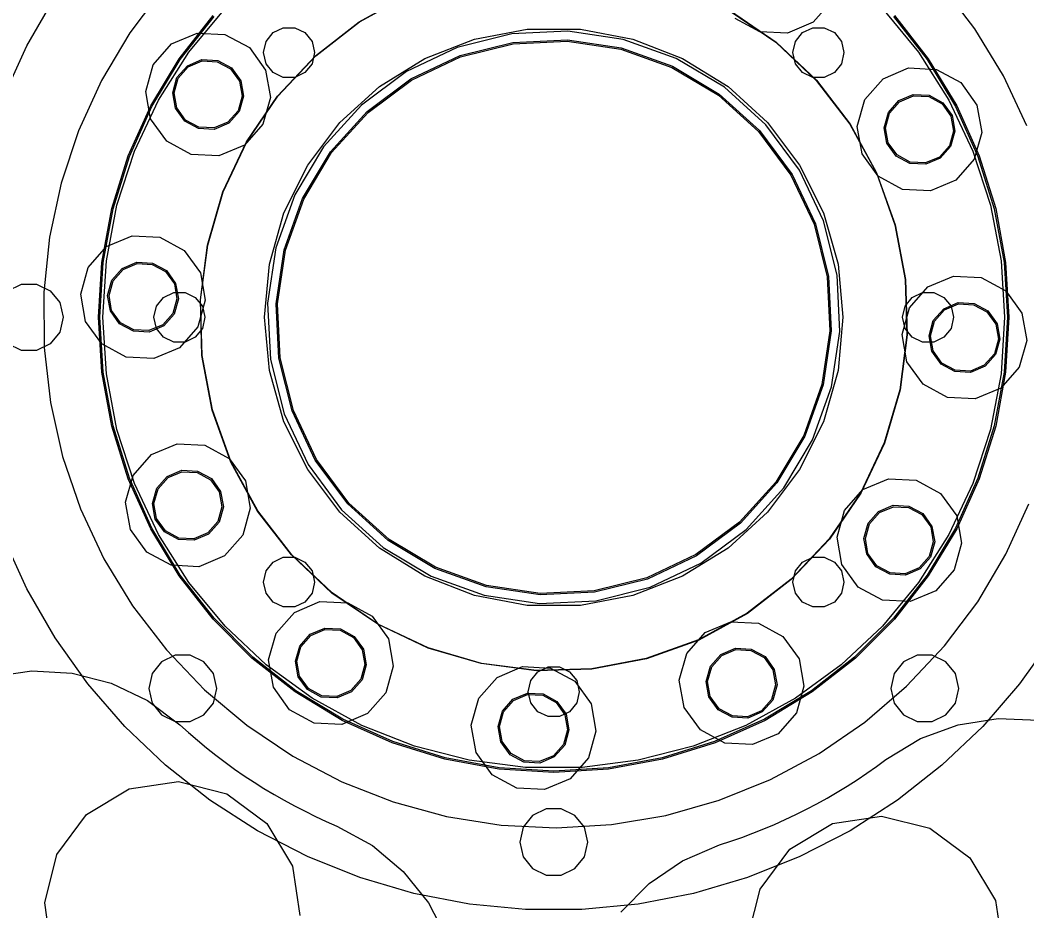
# Model space of a CAD drawing. Header units: millimetres. Extents: x -1970 to 59977, y -65068 to 6837.
# Drawn here: x 25940 to 26295, y 1515.7 to 1829.8 of the extents above; entities that cross this region are included whole.
import ezdxf

# ---------------------------------------------------------------- set-up
doc = ezdxf.new("R2010")
doc.units = ezdxf.units.MM
doc.layers.add('COTAS_P', color=1, linetype='Continuous', lineweight=0)
doc.layers.add('lateral_briquetadora', color=7, linetype='Continuous', lineweight=0)
doc.dimstyles.new('R19_100', dxfattribs={"dimtxt": 250, "dimasz": 150, "dimexe": 150, "dimexo": 80, "dimgap": 100, "dimtad": 1, "dimtih": 1, "dimtoh": 1, "dimdsep": 46, "dimcen": 0.09, "dimadec": 0, "dimazin": 0, "dimtfac": 1, "dimtdec": 4, "dimtofl": 0, "dimtmove": 0, "dimatfit": 3, "dimfxl": 1, "dimtolj": 1, "dimtzin": 0, "dimarcsym": 0})

# ---------------------------------------------------------------- blocks, each defined once
blk = doc.blocks.new('*D6')
at = {"layer": 'COTAS_P', "color": 0, "lineweight": -2, "transparency": 16777216}
for p, q in [((25128.19, 1262), (25128.19, 2232)), ((27628.19, 1262), (27628.19, 2232)), ((25278.19, 2082), (27478.19, 2082))]:
    blk.add_line(p, q, dxfattribs=at)
at = {"layer": 'COTAS_P', "color": 0, "transparency": 16777216}
for points in [[(25278.19, 2107), (25278.19, 2057), (25128.19, 2082)], [(27478.19, 2107), (27478.19, 2057), (27628.19, 2082)]]:
    blk.add_solid(points, dxfattribs=at)
at = {"layer": 'Defpoints', "color": 0, "transparency": 16777216}
for p in [(27628.19, 2082), (25128.19, 1182), (27628.19, 1182)]:
    blk.add_point(p, dxfattribs=at)

msp = doc.modelspace()

# ---------------------------------------------------------------- linework, layer by layer
at = {"layer": 'lateral_briquetadora'}
for p, q in [((25990.407, 1840.831), (25978.692, 1825.256)), ((26276.656, 1826.769), (26264.782, 1842.225)), ((25942.42, 1820.769), (25952.365, 1837.994)), ((26059.627, 1829.222), (26076.725, 1838.641)), ((26059.729, 1829.169), (26076.827, 1838.577)), ((26226.09, 1836.358), (26219.617, 1829.012)), ((25999.553, 1818.458), (26012.281, 1833.843)), ((26190.431, 1832.996), (26206.524, 1821.958)), ((26190.539, 1833.05), (26206.631, 1822)), ((26244.093, 1833.843), (26256.82, 1818.458)), ((25996.098, 1816.174), (26008.051, 1831.431)), ((25996.509, 1815.89), (26008.425, 1831.1)), ((26044.208, 1817.25), (26059.627, 1829.222)), ((26044.31, 1817.208), (26059.729, 1829.169)), ((26200.819, 1825.683), (26192.217, 1830.358)), ((26219.617, 1829.012), (26210.598, 1825.202)), ((26247.948, 1831.1), (26259.864, 1815.89)), ((26248.323, 1831.431), (26260.275, 1816.174)), ((25978.692, 1825.256), (25968.728, 1808.505)), ((25993.465, 1821.427), (26002.484, 1825.237)), ((26002.484, 1825.237), (26012.264, 1824.757)), ((26012.264, 1824.757), (26020.866, 1820.081)), ((26026.74, 1822.243), (26029.237, 1825.375)), ((26029.237, 1825.375), (26032.846, 1827.112)), ((26032.846, 1827.112), (26036.851, 1827.112)), ((26036.851, 1827.112), (26040.46, 1825.375)), ((26040.46, 1825.375), (26042.957, 1822.243)), ((26113.367, 1824.907), (26094.161, 1820.096)), ((26100.273, 1823.106), (26118.775, 1826.565)), ((26133.142, 1825.878), (26113.367, 1824.907)), ((26118.775, 1826.565), (26137.598, 1826.565)), ((26152.728, 1822.973), (26133.142, 1825.878)), ((26137.598, 1826.565), (26156.1, 1823.106)), ((26210.598, 1825.202), (26200.819, 1825.683)), ((26213.416, 1822.243), (26215.913, 1825.375)), ((26215.913, 1825.375), (26219.522, 1827.112)), ((26219.522, 1827.112), (26223.527, 1827.112)), ((26223.527, 1827.112), (26227.136, 1825.375)), ((26227.136, 1825.375), (26229.633, 1822.243)), ((26286.789, 1810.12), (26276.656, 1826.769)), ((25986.992, 1814.081), (25993.465, 1821.427)), ((26025.848, 1818.338), (26026.74, 1822.243)), ((26042.957, 1822.243), (26043.848, 1818.338)), ((26082.721, 1816.307), (26100.273, 1823.106)), ((26095.171, 1817.271), (26113.807, 1821.939)), ((26095.34, 1816.801), (26113.88, 1821.445)), ((26113.807, 1821.939), (26132.995, 1822.882)), ((26113.88, 1821.445), (26132.971, 1822.383)), ((26132.971, 1822.383), (26151.877, 1819.578)), ((26132.995, 1822.882), (26151.999, 1820.063)), ((26171.37, 1816.303), (26152.728, 1822.973)), ((26156.1, 1823.106), (26173.652, 1816.307)), ((26206.524, 1821.958), (26220.697, 1808.543)), ((26206.631, 1822), (26220.803, 1808.575)), ((26212.525, 1818.338), (26213.416, 1822.243)), ((26229.633, 1822.243), (26230.525, 1818.338)), ((25934.158, 1802.677), (25942.42, 1820.769)), ((25988.854, 1801.599), (25999.553, 1818.458)), ((26020.866, 1820.081), (26026.587, 1812.136)), ((26026.74, 1814.433), (26025.848, 1818.338)), ((26043.848, 1818.338), (26042.957, 1814.433)), ((26094.161, 1820.096), (26076.262, 1811.631)), ((26151.877, 1819.578), (26169.873, 1813.139)), ((26151.999, 1820.063), (26170.087, 1813.591)), ((26213.416, 1814.433), (26212.525, 1818.338)), ((26230.525, 1818.338), (26229.633, 1814.433)), ((26256.82, 1818.458), (26267.519, 1801.599)), ((25984.348, 1804.654), (25986.992, 1814.081)), ((25986.071, 1799.588), (25996.098, 1816.174)), ((25986.514, 1799.356), (25996.509, 1815.89)), ((25999.017, 1813.718), (26004.141, 1815.883)), ((25999.309, 1813.312), (26004.229, 1815.39)), ((26004.141, 1815.883), (26009.698, 1815.61)), ((26004.229, 1815.39), (26009.563, 1815.128)), ((26009.563, 1815.128), (26014.255, 1812.578)), ((26009.698, 1815.61), (26014.585, 1812.953)), ((26029.237, 1811.302), (26026.74, 1814.433)), ((26030.845, 1803.02), (26044.208, 1817.25)), ((26030.946, 1802.987), (26044.31, 1817.208)), ((26042.957, 1814.433), (26040.46, 1811.302)), ((26066.718, 1806.398), (26082.721, 1816.307)), ((26077.805, 1809.057), (26095.171, 1817.271)), ((26078.062, 1808.629), (26095.34, 1816.801)), ((26188.352, 1806.124), (26171.37, 1816.303)), ((26173.652, 1816.307), (26189.655, 1806.398)), ((26215.913, 1811.302), (26213.416, 1814.433)), ((26229.633, 1814.433), (26227.136, 1811.302)), ((26259.864, 1815.89), (26269.86, 1799.356)), ((26260.275, 1816.174), (26270.302, 1799.588)), ((25995.339, 1809.544), (25999.017, 1813.718)), ((25995.778, 1809.305), (25999.309, 1813.312)), ((26014.255, 1812.578), (26017.376, 1808.244)), ((26014.585, 1812.953), (26017.836, 1808.439)), ((26026.587, 1812.136), (26028.295, 1802.495)), ((26032.846, 1809.564), (26029.237, 1811.302)), ((26040.46, 1811.302), (26036.851, 1809.564)), ((26076.262, 1811.631), (26060.359, 1799.836)), ((26169.873, 1813.139), (26186.267, 1803.313)), ((26170.087, 1813.591), (26186.565, 1803.714)), ((26219.522, 1809.564), (26215.913, 1811.302)), ((26227.136, 1811.302), (26223.527, 1809.564)), ((26244.31, 1809.104), (26253.329, 1812.914)), ((26253.329, 1812.914), (26263.108, 1812.433)), ((26263.108, 1812.433), (26271.711, 1807.758)), ((25968.728, 1808.505), (25960.635, 1790.775)), ((25993.837, 1804.188), (25995.339, 1809.544)), ((25994.336, 1804.163), (25995.778, 1809.305)), ((26017.376, 1808.244), (26018.307, 1802.985)), ((26017.836, 1808.439), (26018.807, 1802.961)), ((26036.851, 1809.564), (26032.846, 1809.564)), ((26062.374, 1797.613), (26077.805, 1809.057)), ((26062.71, 1797.243), (26078.062, 1808.629)), ((26223.527, 1809.564), (26219.522, 1809.564)), ((26220.697, 1808.543), (26232.603, 1793.08)), ((26220.803, 1808.575), (26232.707, 1793.103)), ((26237.837, 1801.758), (26244.31, 1809.104)), ((26271.711, 1807.758), (26277.432, 1799.812)), ((26295.062, 1792.473), (26286.789, 1810.12)), ((25986.056, 1795.013), (25984.348, 1804.654)), ((25994.807, 1798.71), (25993.837, 1804.188)), ((25995.267, 1798.904), (25994.336, 1804.163)), ((26052.808, 1793.717), (26066.718, 1806.398)), ((26186.565, 1803.714), (26200.8, 1790.813)), ((26203.023, 1792.827), (26188.352, 1806.124)), ((26189.655, 1806.398), (26203.565, 1793.717)), ((26249.862, 1801.395), (26254.986, 1803.559)), ((26254.986, 1803.559), (26260.543, 1803.286)), ((25980.352, 1783.532), (25988.854, 1801.599)), ((26018.307, 1802.985), (26016.865, 1797.843)), ((26018.807, 1802.961), (26017.304, 1797.605)), ((26019.865, 1786.879), (26030.845, 1803.02)), ((26019.966, 1786.854), (26030.946, 1802.987)), ((26028.295, 1802.495), (26025.651, 1793.068)), ((26060.359, 1799.836), (26047.063, 1785.166)), ((26186.267, 1803.313), (26200.429, 1790.477)), ((26235.193, 1792.331), (26237.837, 1801.758)), ((26246.184, 1797.221), (26249.862, 1801.395)), ((26246.623, 1796.982), (26250.154, 1800.989)), ((26250.154, 1800.989), (26255.073, 1803.067)), ((26255.073, 1803.067), (26260.407, 1802.805)), ((26260.407, 1802.805), (26265.1, 1800.255)), ((26260.543, 1803.286), (26265.43, 1800.63)), ((26265.1, 1800.255), (26268.22, 1795.921)), ((26265.43, 1800.63), (26268.681, 1796.115)), ((26267.519, 1801.599), (26276.021, 1783.532)), ((26277.432, 1799.812), (26279.14, 1790.172)), ((25978.116, 1781.914), (25986.071, 1799.588)), ((25978.584, 1781.737), (25986.514, 1799.356)), ((25998.058, 1794.196), (25994.807, 1798.71)), ((25998.388, 1794.571), (25995.267, 1798.904)), ((26016.865, 1797.843), (26013.334, 1793.836)), ((26017.304, 1797.605), (26013.626, 1793.431)), ((26049.472, 1783.379), (26062.374, 1797.613)), ((26049.874, 1783.081), (26062.71, 1797.243)), ((26244.681, 1791.864), (26246.184, 1797.221)), ((26245.181, 1791.84), (26246.623, 1796.982)), ((26269.86, 1799.356), (26277.789, 1781.737)), ((26270.302, 1799.588), (26278.257, 1781.914)), ((25991.777, 1787.068), (25986.056, 1795.013)), ((26002.945, 1791.539), (25998.058, 1794.196)), ((26003.08, 1792.02), (25998.388, 1794.571)), ((26013.334, 1793.836), (26008.415, 1791.758)), ((26013.626, 1793.431), (26008.502, 1791.266)), ((26025.651, 1793.068), (26019.178, 1785.722)), ((26041.464, 1778.696), (26052.808, 1793.717)), ((26214.817, 1776.924), (26203.023, 1792.827)), ((26203.565, 1793.717), (26214.909, 1778.696)), ((26232.603, 1793.08), (26241.949, 1775.949)), ((26232.707, 1793.103), (26242.052, 1775.964)), ((26268.22, 1795.921), (26269.152, 1790.662)), ((26268.681, 1796.115), (26269.651, 1790.638)), ((25960.635, 1790.775), (25954.505, 1772.274)), ((26008.502, 1791.266), (26002.945, 1791.539)), ((26008.415, 1791.758), (26003.08, 1792.02)), ((26200.429, 1790.477), (26211.815, 1775.125)), ((26200.8, 1790.813), (26212.244, 1775.382)), ((26236.901, 1782.69), (26235.193, 1792.331)), ((26245.652, 1786.387), (26244.681, 1791.864)), ((26246.112, 1786.581), (26245.181, 1791.84)), ((26269.152, 1790.662), (26267.71, 1785.52)), ((26269.651, 1790.638), (26268.149, 1785.281)), ((26279.14, 1790.172), (26276.495, 1780.745)), ((26000.38, 1782.392), (25991.777, 1787.068)), ((26019.178, 1785.722), (26010.159, 1781.911)), ((26011.538, 1769.223), (26019.865, 1786.879)), ((26011.638, 1769.205), (26019.966, 1786.854)), ((26248.903, 1781.872), (26245.652, 1786.387)), ((26249.233, 1782.247), (26246.112, 1786.581)), ((25974.182, 1764.542), (25980.352, 1783.532)), ((26010.159, 1781.911), (26000.38, 1782.392)), ((26047.063, 1785.166), (26036.884, 1768.183)), ((26039.596, 1766.9), (26049.472, 1783.379)), ((26040.048, 1766.687), (26049.874, 1783.081)), ((26242.622, 1774.745), (26236.901, 1782.69)), ((26253.925, 1779.697), (26249.233, 1782.247)), ((26267.71, 1785.52), (26264.179, 1781.513)), ((26268.149, 1785.281), (26264.471, 1781.108)), ((26276.021, 1783.532), (26282.191, 1764.542)), ((25972.35, 1763.41), (25978.116, 1781.914)), ((25972.836, 1763.291), (25978.584, 1781.737)), ((26033.074, 1761.847), (26041.464, 1778.696)), ((26214.909, 1778.696), (26223.299, 1761.847)), ((26253.79, 1779.216), (26248.903, 1781.872)), ((26259.347, 1778.943), (26253.79, 1779.216)), ((26259.259, 1779.435), (26253.925, 1779.697)), ((26264.179, 1781.513), (26259.259, 1779.435)), ((26264.471, 1781.108), (26259.347, 1778.943)), ((26276.495, 1780.745), (26270.023, 1773.398)), ((26277.789, 1781.737), (26283.537, 1763.291)), ((26278.257, 1781.914), (26284.023, 1763.41)), ((26211.815, 1775.125), (26219.987, 1757.847)), ((26212.244, 1775.382), (26220.458, 1758.015)), ((26223.283, 1759.026), (26214.817, 1776.924)), ((26241.949, 1775.949), (26248.507, 1757.569)), ((26242.052, 1775.964), (26248.608, 1757.577)), ((25954.505, 1772.274), (25950.412, 1753.218)), ((26251.224, 1770.069), (26242.622, 1774.745)), ((26270.023, 1773.398), (26261.004, 1769.588)), ((26006.067, 1750.484), (26011.538, 1769.223)), ((26006.167, 1750.473), (26011.638, 1769.205)), ((26036.884, 1768.183), (26030.213, 1749.541)), ((26261.004, 1769.588), (26251.224, 1770.069)), ((25970.44, 1744.928), (25974.182, 1764.542)), ((26033.124, 1748.812), (26039.596, 1766.9)), ((26033.609, 1748.691), (26040.048, 1766.687)), ((26282.191, 1764.542), (26285.933, 1744.928)), ((25968.857, 1744.346), (25972.35, 1763.41)), ((25969.353, 1744.286), (25972.836, 1763.291)), ((26027.923, 1743.742), (26033.074, 1761.847)), ((26223.299, 1761.847), (26228.45, 1743.742)), ((26283.537, 1763.291), (26287.02, 1744.286)), ((26284.023, 1763.41), (26287.516, 1744.346)), ((26219.987, 1757.847), (26224.631, 1739.306)), ((26220.458, 1758.015), (26225.126, 1739.38)), ((26228.093, 1739.82), (26223.283, 1759.026)), ((26248.507, 1757.569), (26252.115, 1738.39)), ((26248.608, 1757.577), (26252.216, 1738.392)), ((25970.505, 1749.967), (25979.524, 1753.778)), ((25979.524, 1753.778), (25989.303, 1753.297)), ((25950.412, 1753.218), (25948.403, 1733.832)), ((25989.303, 1753.297), (25997.905, 1748.621)), ((26003.587, 1731.121), (26006.067, 1750.484)), ((26003.687, 1731.116), (26006.167, 1750.473)), ((25964.032, 1742.621), (25970.505, 1749.967)), ((25997.905, 1748.621), (26003.627, 1740.676)), ((26030.213, 1749.541), (26027.308, 1729.956)), ((26030.305, 1729.809), (26033.124, 1748.812)), ((26030.804, 1729.784), (26033.609, 1748.691)), ((25967.687, 1725), (25968.857, 1744.346)), ((25968.187, 1725), (25969.353, 1744.286)), ((25969.187, 1725), (25970.44, 1744.928)), ((25976.057, 1742.258), (25981.181, 1744.423)), ((25976.349, 1741.853), (25981.268, 1743.931)), ((25981.181, 1744.423), (25986.737, 1744.15)), ((25981.268, 1743.931), (25986.602, 1743.669)), ((25986.602, 1743.669), (25991.294, 1741.118)), ((25986.737, 1744.15), (25991.625, 1741.494)), ((26026.187, 1725), (26027.923, 1743.742)), ((26228.45, 1743.742), (26230.187, 1725)), ((26285.933, 1744.928), (26287.187, 1725)), ((26287.02, 1744.286), (26288.187, 1725)), ((26287.516, 1744.346), (26288.687, 1725)), ((25961.388, 1733.194), (25964.032, 1742.621)), ((25972.379, 1738.084), (25976.057, 1742.258)), ((25972.818, 1737.846), (25976.349, 1741.853)), ((25991.294, 1741.118), (25994.415, 1736.785)), ((25991.625, 1741.494), (25994.876, 1736.979)), ((26003.627, 1740.676), (26005.335, 1731.035)), ((26229.065, 1720.044), (26228.093, 1739.82)), ((26260.156, 1735.738), (26269.175, 1739.548)), ((26269.175, 1739.548), (26278.954, 1739.068)), ((25935.705, 1734.382), (25940.516, 1736.699)), ((25940.516, 1736.699), (25945.857, 1736.699)), ((25945.857, 1736.699), (25950.668, 1734.382)), ((25970.876, 1732.728), (25972.379, 1738.084)), ((25971.376, 1732.704), (25972.818, 1737.846)), ((25994.415, 1736.785), (25995.347, 1731.526)), ((25994.876, 1736.979), (25995.846, 1731.501)), ((26224.631, 1739.306), (26225.569, 1720.216)), ((26225.126, 1739.38), (26226.069, 1720.191)), ((26252.115, 1738.39), (26252.686, 1718.884)), ((26252.216, 1738.392), (26252.786, 1718.879)), ((26278.954, 1739.068), (26287.556, 1734.392)), ((25948.403, 1733.832), (25948.502, 1714.342)), ((25950.668, 1734.382), (25953.998, 1730.207)), ((25963.095, 1723.553), (25961.388, 1733.194)), ((25971.847, 1727.25), (25970.876, 1732.728)), ((25972.307, 1727.445), (25971.376, 1732.704)), ((25990.575, 1732.036), (25994.184, 1733.774)), ((25994.184, 1733.774), (25998.189, 1733.774)), ((25998.189, 1733.774), (26001.798, 1732.036)), ((26253.683, 1728.392), (26260.156, 1735.738)), ((26254.575, 1732.036), (26258.184, 1733.774)), ((26258.184, 1733.774), (26262.189, 1733.774)), ((26262.189, 1733.774), (26265.798, 1732.036)), ((26287.556, 1734.392), (26293.278, 1726.447)), ((25953.998, 1730.207), (25955.187, 1725)), ((25987.187, 1725), (25988.078, 1728.905)), ((25988.078, 1728.905), (25990.575, 1732.036)), ((25995.347, 1731.526), (25993.904, 1726.384)), ((25995.846, 1731.501), (25994.344, 1726.145)), ((26001.798, 1732.036), (26004.295, 1728.905)), ((26005.335, 1731.035), (26002.69, 1721.608)), ((26004.163, 1711.554), (26003.587, 1731.121)), ((26004.263, 1711.565), (26003.687, 1731.116)), ((26004.295, 1728.905), (26005.187, 1725)), ((26027.308, 1729.956), (26028.28, 1710.18)), ((26031.247, 1710.62), (26030.305, 1729.809)), ((26031.742, 1710.694), (26030.804, 1729.784)), ((26251.187, 1725), (26252.078, 1728.905)), ((26252.078, 1728.905), (26254.575, 1732.036)), ((26265.707, 1728.029), (26270.832, 1730.194)), ((26265.798, 1732.036), (26268.295, 1728.905)), ((26265.999, 1727.623), (26270.919, 1729.701)), ((26268.295, 1728.905), (26269.187, 1725)), ((26270.832, 1730.194), (26276.388, 1729.921)), ((26270.919, 1729.701), (26276.253, 1729.439)), ((26276.253, 1729.439), (26280.945, 1726.889)), ((26276.388, 1729.921), (26281.276, 1727.264)), ((25975.097, 1722.736), (25971.847, 1727.25)), ((25975.428, 1723.111), (25972.307, 1727.445)), ((25993.904, 1726.384), (25990.374, 1722.377)), ((25994.344, 1726.145), (25990.666, 1721.971)), ((26251.038, 1718.965), (26253.683, 1728.392)), ((26262.029, 1723.855), (26265.707, 1728.029)), ((26262.469, 1723.616), (26265.999, 1727.623)), ((26280.945, 1726.889), (26284.066, 1722.555)), ((26281.276, 1727.264), (26284.527, 1722.75)), ((26293.278, 1726.447), (26294.985, 1716.806)), ((25955.187, 1725), (25953.998, 1719.793)), ((25968.817, 1715.608), (25963.095, 1723.553)), ((25968.857, 1705.654), (25967.687, 1725)), ((25969.353, 1705.714), (25968.187, 1725)), ((25970.44, 1705.072), (25969.187, 1725)), ((25979.985, 1720.079), (25975.097, 1722.736)), ((25980.12, 1720.561), (25975.428, 1723.111)), ((25990.374, 1722.377), (25985.454, 1720.299)), ((25990.666, 1721.971), (25985.541, 1719.806)), ((25988.078, 1721.095), (25987.187, 1725)), ((26005.187, 1725), (26004.295, 1721.095)), ((26027.923, 1706.258), (26026.187, 1725)), ((26230.187, 1725), (26228.45, 1706.258)), ((26252.078, 1721.095), (26251.187, 1725)), ((26260.527, 1718.499), (26262.029, 1723.855)), ((26261.026, 1718.474), (26262.469, 1723.616)), ((26269.187, 1725), (26268.295, 1721.095)), ((26284.066, 1722.555), (26284.997, 1717.296)), ((26284.527, 1722.75), (26285.497, 1717.272)), ((26287.187, 1725), (26285.933, 1705.072)), ((26288.187, 1725), (26287.02, 1705.714)), ((26288.687, 1725), (26287.516, 1705.654)), ((25953.998, 1719.793), (25950.668, 1715.618)), ((25985.541, 1719.806), (25979.985, 1720.079)), ((25985.454, 1720.299), (25980.12, 1720.561)), ((25990.575, 1717.964), (25988.078, 1721.095)), ((26002.69, 1721.608), (25996.218, 1714.262)), ((26004.295, 1721.095), (26001.798, 1717.964)), ((26225.569, 1720.216), (26222.765, 1701.309)), ((26226.069, 1720.191), (26223.25, 1701.188)), ((26226.16, 1700.459), (26229.065, 1720.044)), ((26252.686, 1718.884), (26250.197, 1699.483)), ((26252.786, 1718.879), (26250.295, 1699.462)), ((26252.746, 1709.324), (26251.038, 1718.965)), ((26254.575, 1717.964), (26252.078, 1721.095)), ((26261.497, 1713.021), (26260.527, 1718.499)), ((26261.958, 1713.215), (26261.026, 1718.474)), ((26268.295, 1721.095), (26265.798, 1717.964)), ((25940.516, 1713.301), (25935.705, 1715.618)), ((25950.668, 1715.618), (25945.857, 1713.301)), ((25977.419, 1710.932), (25968.817, 1715.608)), ((25994.184, 1716.226), (25990.575, 1717.964)), ((25998.189, 1716.226), (25994.184, 1716.226)), ((26001.798, 1717.964), (25998.189, 1716.226)), ((26258.184, 1716.226), (26254.575, 1717.964)), ((26262.189, 1716.226), (26258.184, 1716.226)), ((26265.798, 1717.964), (26262.189, 1716.226)), ((26284.997, 1717.296), (26283.555, 1712.154)), ((26285.497, 1717.272), (26283.994, 1711.916)), ((26294.985, 1716.806), (26292.341, 1707.379)), ((25945.857, 1713.301), (25940.516, 1713.301)), ((25948.502, 1714.342), (25950.708, 1694.978)), ((25996.218, 1714.262), (25987.198, 1710.452)), ((26007.794, 1692.318), (26004.163, 1711.554)), ((26007.89, 1692.344), (26004.263, 1711.565)), ((26264.748, 1708.506), (26261.497, 1713.021)), ((26265.079, 1708.882), (26261.958, 1713.215)), ((26283.555, 1712.154), (26280.024, 1708.147)), ((26283.994, 1711.916), (26280.317, 1707.742)), ((25987.198, 1710.452), (25977.419, 1710.932)), ((26028.28, 1710.18), (26033.091, 1690.974)), ((26035.915, 1691.985), (26031.247, 1710.62)), ((26036.386, 1692.153), (26031.742, 1710.694)), ((26258.468, 1701.379), (26252.746, 1709.324)), ((26269.636, 1705.85), (26264.748, 1708.506)), ((26269.771, 1706.331), (26265.079, 1708.882)), ((26280.024, 1708.147), (26275.105, 1706.069)), ((26280.317, 1707.742), (26275.192, 1705.577)), ((25972.35, 1686.59), (25968.857, 1705.654)), ((25972.836, 1686.709), (25969.353, 1705.714)), ((25974.182, 1685.458), (25970.44, 1705.072)), ((26033.074, 1688.153), (26027.923, 1706.258)), ((26228.45, 1706.258), (26223.299, 1688.153)), ((26275.192, 1705.577), (26269.636, 1705.85)), ((26275.105, 1706.069), (26269.771, 1706.331)), ((26285.933, 1705.072), (26282.191, 1685.458)), ((26287.02, 1705.714), (26283.537, 1686.709)), ((26287.516, 1705.654), (26284.023, 1686.59)), ((26292.341, 1707.379), (26285.868, 1700.033)), ((26222.765, 1701.309), (26216.326, 1683.313)), ((26223.25, 1701.188), (26216.778, 1683.1)), ((26219.489, 1681.817), (26226.16, 1700.459)), ((26267.07, 1696.703), (26258.468, 1701.379)), ((26250.197, 1699.483), (26244.703, 1680.71)), ((26250.295, 1699.462), (26244.796, 1680.675)), ((26285.868, 1700.033), (26276.849, 1696.222)), ((25950.708, 1694.978), (25954.994, 1675.965)), ((26276.849, 1696.222), (26267.07, 1696.703)), ((26014.388, 1673.887), (26007.794, 1692.318)), ((26014.48, 1673.928), (26007.89, 1692.344)), ((26033.091, 1690.974), (26041.556, 1673.076)), ((26044.129, 1674.618), (26035.915, 1691.985)), ((26044.558, 1674.875), (26036.386, 1692.153)), ((25978.116, 1668.086), (25972.35, 1686.59)), ((25978.584, 1668.263), (25972.836, 1686.709)), ((26041.464, 1671.304), (26033.074, 1688.153)), ((26223.299, 1688.153), (26214.909, 1671.304)), ((26283.537, 1686.709), (26277.789, 1668.263)), ((26284.023, 1686.59), (26278.257, 1668.086)), ((25980.352, 1666.468), (25974.182, 1685.458)), ((26216.326, 1683.313), (26206.499, 1666.919)), ((26216.778, 1683.1), (26206.901, 1666.621)), ((26282.191, 1685.458), (26276.021, 1666.468)), ((25986.35, 1676.602), (25995.37, 1680.412)), ((25995.37, 1680.412), (26005.149, 1679.931)), ((26005.149, 1679.931), (26013.751, 1675.255)), ((26209.311, 1664.834), (26219.489, 1681.817)), ((26244.703, 1680.71), (26236.34, 1663.029)), ((26244.796, 1680.675), (26236.427, 1662.979)), ((25954.994, 1675.965), (25961.311, 1657.527)), ((25979.878, 1669.255), (25986.35, 1676.602)), ((26013.751, 1675.255), (26019.473, 1667.31)), ((26023.785, 1656.714), (26014.388, 1673.887)), ((26023.869, 1656.769), (26014.48, 1673.928)), ((26041.556, 1673.076), (26053.351, 1657.173)), ((26055.573, 1659.187), (26044.129, 1674.618)), ((26055.944, 1659.523), (26044.558, 1674.875)), ((25977.233, 1659.828), (25979.878, 1669.255)), ((25988.224, 1664.719), (25991.902, 1668.892)), ((25988.664, 1664.48), (25992.194, 1668.487)), ((25991.902, 1668.892), (25997.027, 1671.057)), ((25992.194, 1668.487), (25997.114, 1670.565)), ((25997.027, 1671.057), (26002.583, 1670.784)), ((25997.114, 1670.565), (26002.448, 1670.303)), ((26002.448, 1670.303), (26007.14, 1667.753)), ((26002.583, 1670.784), (26007.471, 1668.128)), ((26052.808, 1656.283), (26041.464, 1671.304)), ((26214.909, 1671.304), (26203.565, 1656.283)), ((25986.071, 1650.412), (25978.116, 1668.086)), ((25986.514, 1650.644), (25978.584, 1668.263)), ((25988.854, 1648.401), (25980.352, 1666.468)), ((26007.14, 1667.753), (26010.261, 1663.419)), ((26007.471, 1668.128), (26010.721, 1663.613)), ((26019.473, 1667.31), (26021.18, 1657.669)), ((26206.499, 1666.919), (26193.664, 1652.757)), ((26206.901, 1666.621), (26193.999, 1652.387)), ((26237.195, 1664.278), (26246.214, 1668.089)), ((26246.214, 1668.089), (26255.994, 1667.608)), ((26255.994, 1667.608), (26264.596, 1662.932)), ((26276.021, 1666.468), (26267.519, 1648.401)), ((26277.789, 1668.263), (26269.86, 1650.644)), ((26278.257, 1668.086), (26270.302, 1650.412)), ((25986.722, 1659.362), (25988.224, 1664.719)), ((25987.221, 1659.338), (25988.664, 1664.48)), ((26010.261, 1663.419), (26011.192, 1658.16)), ((26010.721, 1663.613), (26011.692, 1658.136)), ((26196.014, 1650.164), (26209.311, 1664.834)), ((26236.34, 1663.029), (26225.314, 1646.873)), ((26236.427, 1662.979), (26225.392, 1646.81)), ((26230.723, 1656.932), (26237.195, 1664.278)), ((26264.596, 1662.932), (26270.317, 1654.987)), ((25978.941, 1650.188), (25977.233, 1659.828)), ((25987.692, 1653.885), (25986.722, 1659.362)), ((25988.153, 1654.079), (25987.221, 1659.338)), ((26011.192, 1658.16), (26009.75, 1653.018)), ((26011.692, 1658.136), (26010.189, 1652.779)), ((26069.808, 1646.286), (26055.573, 1659.187)), ((26070.106, 1646.687), (26055.944, 1659.523)), ((26242.747, 1656.569), (26247.871, 1658.734)), ((26243.039, 1656.164), (26247.959, 1658.242)), ((26247.871, 1658.734), (26253.428, 1658.461)), ((26247.959, 1658.242), (26253.293, 1657.98)), ((26253.293, 1657.98), (26257.985, 1655.429)), ((26253.428, 1658.461), (26258.315, 1655.804)), ((26287.645, 1641.495), (26295.739, 1659.225)), ((25961.311, 1657.527), (25969.585, 1639.88)), ((26021.18, 1657.669), (26018.536, 1648.242)), ((26035.753, 1641.223), (26023.785, 1656.714)), ((26035.827, 1641.29), (26023.869, 1656.769)), ((26066.718, 1643.602), (26052.808, 1656.283)), ((26053.351, 1657.173), (26068.021, 1643.876)), ((26203.565, 1656.283), (26189.655, 1643.602)), ((26228.078, 1647.505), (26230.723, 1656.932)), ((26239.069, 1652.395), (26242.747, 1656.569)), ((26239.508, 1652.157), (26243.039, 1656.164)), ((26257.985, 1655.429), (26261.106, 1651.096)), ((26258.315, 1655.804), (26261.566, 1651.29)), ((26270.317, 1654.987), (26272.025, 1645.346)), ((25990.943, 1649.37), (25987.692, 1653.885)), ((25991.274, 1649.745), (25988.153, 1654.079)), ((26009.75, 1653.018), (26006.219, 1649.011)), ((26010.189, 1652.779), (26006.511, 1648.605)), ((26193.664, 1652.757), (26178.312, 1641.371)), ((26193.999, 1652.387), (26178.569, 1640.943)), ((26237.567, 1647.039), (26239.069, 1652.395)), ((26238.066, 1647.015), (26239.508, 1652.157)), ((26261.106, 1651.096), (26262.037, 1645.837)), ((26261.566, 1651.29), (26262.537, 1645.812)), ((25942.42, 1629.231), (25934.158, 1647.323)), ((25984.663, 1642.242), (25978.941, 1650.188)), ((25996.098, 1633.826), (25986.071, 1650.412)), ((25996.509, 1634.11), (25986.514, 1650.644)), ((25999.553, 1631.542), (25988.854, 1648.401)), ((25995.831, 1646.714), (25990.943, 1649.37)), ((25995.966, 1647.195), (25991.274, 1649.745)), ((26001.3, 1646.933), (25995.966, 1647.195)), ((26006.219, 1649.011), (26001.3, 1646.933)), ((26006.511, 1648.605), (26001.387, 1646.441)), ((26018.536, 1648.242), (26012.063, 1640.896)), ((26180.111, 1638.369), (26196.014, 1650.164)), ((26229.786, 1637.864), (26228.078, 1647.505)), ((26267.519, 1648.401), (26256.82, 1631.542)), ((26269.86, 1650.644), (26259.864, 1634.11)), ((26270.302, 1650.412), (26260.275, 1633.826)), ((26001.387, 1646.441), (25995.831, 1646.714)), ((26082.721, 1633.693), (26066.718, 1643.602)), ((26068.021, 1643.876), (26085.004, 1633.697)), ((26086.286, 1636.409), (26069.808, 1646.286)), ((26086.5, 1636.861), (26070.106, 1646.687)), ((26189.655, 1643.602), (26173.652, 1633.693)), ((26225.314, 1646.873), (26211.896, 1632.64)), ((26225.392, 1646.81), (26211.964, 1632.566)), ((26238.537, 1641.561), (26237.567, 1647.039)), ((26238.998, 1641.756), (26238.066, 1647.015)), ((26262.037, 1645.837), (26260.595, 1640.695)), ((26262.537, 1645.812), (26261.034, 1640.456)), ((26272.025, 1645.346), (26269.381, 1635.919)), ((25993.265, 1637.567), (25984.663, 1642.242)), ((26012.063, 1640.896), (26003.044, 1637.086)), ((26029.237, 1638.698), (26032.846, 1640.436)), ((26032.846, 1640.436), (26036.851, 1640.436)), ((26049.997, 1627.795), (26035.753, 1641.223)), ((26050.059, 1627.873), (26035.827, 1641.29)), ((26036.851, 1640.436), (26040.46, 1638.698)), ((26178.312, 1641.371), (26161.033, 1633.199)), ((26178.569, 1640.943), (26161.202, 1632.729)), ((26215.913, 1638.698), (26219.522, 1640.436)), ((26219.522, 1640.436), (26223.527, 1640.436)), ((26223.527, 1640.436), (26227.136, 1638.698)), ((26241.788, 1637.047), (26238.537, 1641.561)), ((26242.118, 1637.422), (26238.998, 1641.756)), ((26260.595, 1640.695), (26257.064, 1636.688)), ((26261.034, 1640.456), (26257.356, 1636.282)), ((26277.682, 1624.744), (26287.645, 1641.495)), ((25969.585, 1639.88), (25979.717, 1623.231)), ((26003.044, 1637.086), (25993.265, 1637.567)), ((26026.74, 1635.567), (26029.237, 1638.698)), ((26040.46, 1638.698), (26042.957, 1635.567)), ((26104.496, 1630.422), (26086.5, 1636.861)), ((26162.212, 1629.904), (26180.111, 1638.369)), ((26213.416, 1635.567), (26215.913, 1638.698)), ((26227.136, 1638.698), (26229.633, 1635.567)), ((26235.507, 1629.919), (26229.786, 1637.864)), ((26246.675, 1634.39), (26241.788, 1637.047)), ((26246.811, 1634.872), (26242.118, 1637.422)), ((26257.064, 1636.688), (26252.145, 1634.61)), ((26008.051, 1618.569), (25996.098, 1633.826)), ((26008.425, 1618.9), (25996.509, 1634.11)), ((26025.848, 1631.662), (26026.74, 1635.567)), ((26042.957, 1635.567), (26043.848, 1631.662)), ((26100.273, 1626.894), (26082.721, 1633.693)), ((26085.004, 1633.697), (26103.646, 1627.027)), ((26104.375, 1629.937), (26086.286, 1636.409)), ((26161.033, 1633.199), (26142.493, 1628.555)), ((26173.652, 1633.693), (26156.1, 1626.894)), ((26212.525, 1631.662), (26213.416, 1635.567)), ((26229.633, 1635.567), (26230.525, 1631.662)), ((26252.232, 1634.117), (26246.675, 1634.39)), ((26252.145, 1634.61), (26246.811, 1634.872)), ((26259.864, 1634.11), (26247.948, 1618.9)), ((26260.275, 1633.826), (26248.323, 1618.569)), ((26257.356, 1636.282), (26252.232, 1634.117)), ((26269.381, 1635.919), (26262.908, 1628.573)), ((26012.281, 1616.157), (25999.553, 1631.542)), ((26026.74, 1627.757), (26025.848, 1631.662)), ((26043.848, 1631.662), (26042.957, 1627.757)), ((26123.378, 1627.118), (26104.375, 1629.937)), ((26123.402, 1627.617), (26104.496, 1630.422)), ((26161.202, 1632.729), (26142.566, 1628.061)), ((26143.006, 1625.093), (26162.212, 1629.904)), ((26211.896, 1632.64), (26196.418, 1620.682)), ((26211.964, 1632.566), (26196.472, 1620.599)), ((26213.416, 1627.757), (26212.525, 1631.662)), ((26230.525, 1631.662), (26229.633, 1627.757)), ((26244.11, 1625.243), (26235.507, 1629.919)), ((26256.82, 1631.542), (26244.093, 1616.157)), ((25952.365, 1612.006), (25942.42, 1629.231)), ((26029.237, 1624.625), (26026.74, 1627.757)), ((26042.957, 1627.757), (26040.46, 1624.625)), ((26066.165, 1616.76), (26049.997, 1627.795)), ((26066.215, 1616.847), (26050.059, 1627.873)), ((26118.775, 1623.435), (26100.273, 1626.894)), ((26103.646, 1627.027), (26123.231, 1624.122)), ((26142.566, 1628.061), (26123.378, 1627.118)), ((26142.493, 1628.555), (26123.402, 1627.617)), ((26156.1, 1626.894), (26137.598, 1623.435)), ((26215.913, 1624.625), (26213.416, 1627.757)), ((26229.633, 1627.757), (26227.136, 1624.625)), ((26262.908, 1628.573), (26253.889, 1624.763)), ((25979.717, 1623.231), (25991.591, 1607.775)), ((26032.846, 1622.888), (26029.237, 1624.625)), ((26036.851, 1622.888), (26032.846, 1622.888)), ((26036.756, 1620.988), (26045.775, 1624.798)), ((26040.46, 1624.625), (26036.851, 1622.888)), ((26045.775, 1624.798), (26055.554, 1624.317)), ((26055.554, 1624.317), (26064.157, 1619.642)), ((26137.598, 1623.435), (26118.775, 1623.435)), ((26123.231, 1624.122), (26143.006, 1625.093)), ((26219.522, 1622.888), (26215.913, 1624.625)), ((26223.527, 1622.888), (26219.522, 1622.888)), ((26227.136, 1624.625), (26223.527, 1622.888)), ((26253.889, 1624.763), (26244.11, 1625.243)), ((26265.966, 1609.169), (26277.682, 1624.744)), ((26022.087, 1605.238), (26008.425, 1618.9)), ((26030.283, 1613.642), (26036.756, 1620.988)), ((26064.157, 1619.642), (26069.878, 1611.696)), ((26196.418, 1620.682), (26179.259, 1611.293)), ((26196.472, 1620.599), (26179.3, 1611.202)), ((26247.948, 1618.9), (26234.286, 1605.238)), ((26021.755, 1604.864), (26008.051, 1618.569)), ((26026.836, 1602.488), (26012.281, 1616.157)), ((26042.308, 1613.279), (26047.432, 1615.443)), ((26047.432, 1615.443), (26052.988, 1615.17)), ((26083.862, 1608.39), (26066.165, 1616.76)), ((26083.897, 1608.484), (26066.215, 1616.847)), ((26181.581, 1613.873), (26190.6, 1617.683)), ((26190.6, 1617.683), (26200.38, 1617.203)), ((26200.38, 1617.203), (26208.982, 1612.527)), ((26244.093, 1616.157), (26229.537, 1602.488)), ((26248.323, 1618.569), (26234.618, 1604.864)), ((25963.901, 1595.805), (25952.365, 1612.006)), ((26027.639, 1604.214), (26030.283, 1613.642)), ((26038.63, 1609.105), (26042.308, 1613.279)), ((26039.069, 1608.866), (26042.6, 1612.873)), ((26042.6, 1612.873), (26047.519, 1614.951)), ((26047.519, 1614.951), (26052.853, 1614.689)), ((26052.853, 1614.689), (26057.546, 1612.139)), ((26052.988, 1615.17), (26057.876, 1612.514)), ((26057.546, 1612.139), (26060.666, 1607.805)), ((26057.876, 1612.514), (26061.127, 1607.999)), ((26069.878, 1611.696), (26071.586, 1602.055)), ((26175.109, 1606.527), (26181.581, 1613.873)), ((26208.982, 1612.527), (26214.703, 1604.582)), ((26304.009, 1612.006), (26292.472, 1595.805)), ((26037.127, 1603.748), (26038.63, 1609.105)), ((26037.627, 1603.724), (26039.069, 1608.866)), ((26102.649, 1602.892), (26083.862, 1608.39)), ((26102.67, 1602.99), (26083.897, 1608.484)), ((26179.259, 1611.293), (26160.842, 1604.704)), ((26179.3, 1611.202), (26160.868, 1604.607)), ((26187.133, 1606.164), (26192.257, 1608.329)), ((26192.257, 1608.329), (26197.814, 1608.056)), ((26252.634, 1594.951), (26265.966, 1609.169)), ((25994.702, 1605.884), (25989.89, 1603.567)), ((25991.591, 1607.775), (26005.066, 1593.694)), ((26000.042, 1605.884), (25994.702, 1605.884)), ((26004.854, 1603.567), (26000.042, 1605.884)), ((26037.012, 1592.911), (26021.755, 1604.864)), ((26037.296, 1593.323), (26022.087, 1605.238)), ((26060.666, 1607.805), (26061.598, 1602.546)), ((26061.127, 1607.999), (26062.097, 1602.522)), ((26160.842, 1604.704), (26141.622, 1601.076)), ((26160.868, 1604.607), (26141.632, 1600.977)), ((26172.464, 1597.1), (26175.109, 1606.527)), ((26183.455, 1601.99), (26187.133, 1606.164)), ((26183.895, 1601.751), (26187.425, 1605.758)), ((26187.425, 1605.758), (26192.345, 1607.836)), ((26192.345, 1607.836), (26197.679, 1607.574)), ((26197.679, 1607.574), (26202.371, 1605.024)), ((26197.814, 1608.056), (26202.701, 1605.399)), ((26202.371, 1605.024), (26205.492, 1600.69)), ((26202.701, 1605.399), (26205.952, 1600.885)), ((26214.703, 1604.582), (26216.411, 1594.941)), ((26234.286, 1605.238), (26219.077, 1593.323)), ((26234.618, 1604.864), (26219.361, 1592.911)), ((26256.331, 1605.884), (26251.519, 1603.567)), ((26261.672, 1605.884), (26256.331, 1605.884)), ((26266.483, 1603.567), (26261.672, 1605.884)), ((25989.89, 1603.567), (25986.56, 1599.392)), ((26008.183, 1599.392), (26004.854, 1603.567)), ((26042.99, 1590.752), (26026.836, 1602.488)), ((26029.346, 1594.574), (26027.639, 1604.214)), ((26038.098, 1598.271), (26037.127, 1603.748)), ((26038.558, 1598.465), (26037.627, 1603.724)), ((26061.598, 1602.546), (26060.155, 1597.404)), ((26062.097, 1602.522), (26060.595, 1597.165)), ((26071.586, 1602.055), (26068.941, 1592.628)), ((26122.065, 1600.4), (26102.649, 1602.892)), ((26122.07, 1600.5), (26102.67, 1602.99)), ((26108.215, 1598.027), (26117.235, 1601.837)), ((26117.235, 1601.837), (26127.014, 1601.357)), ((26141.622, 1601.076), (26122.07, 1600.5)), ((26122.575, 1600.036), (26126.184, 1601.774)), ((26126.184, 1601.774), (26130.189, 1601.774)), ((26127.014, 1601.357), (26135.616, 1596.681)), ((26130.189, 1601.774), (26133.798, 1600.036)), ((26181.953, 1596.634), (26183.455, 1601.99)), ((26182.452, 1596.609), (26183.895, 1601.751)), ((26229.537, 1602.488), (26213.383, 1590.752)), ((26251.519, 1603.567), (26248.19, 1599.392)), ((26269.813, 1599.392), (26266.483, 1603.567)), ((25930.117, 1598.383), (25944.189, 1600.379)), ((25944.189, 1600.379), (25958.38, 1599.591)), ((25958.38, 1599.591), (25972.144, 1596.05)), ((25986.56, 1599.392), (25985.372, 1594.185)), ((26009.372, 1594.185), (26008.183, 1599.392)), ((26041.349, 1593.756), (26038.098, 1598.271)), ((26041.679, 1594.131), (26038.558, 1598.465)), ((26101.743, 1590.681), (26108.215, 1598.027)), ((26120.078, 1596.905), (26122.575, 1600.036)), ((26141.632, 1600.977), (26122.065, 1600.4)), ((26133.798, 1600.036), (26136.295, 1596.905)), ((26205.492, 1600.69), (26206.423, 1595.431)), ((26205.952, 1600.885), (26206.923, 1595.407)), ((26248.19, 1599.392), (26247.001, 1594.185)), ((26271.001, 1594.185), (26269.813, 1599.392)), ((25976.926, 1580.773), (25963.901, 1595.805)), ((25972.144, 1596.05), (25984.953, 1589.891)), ((25985.372, 1594.185), (25986.56, 1588.979)), ((26008.183, 1588.979), (26009.372, 1594.185)), ((26035.068, 1586.628), (26029.346, 1594.574)), ((26046.371, 1591.581), (26041.679, 1594.131)), ((26060.155, 1597.404), (26056.625, 1593.397)), ((26060.595, 1597.165), (26056.917, 1592.991)), ((26119.187, 1593), (26120.078, 1596.905)), ((26135.616, 1596.681), (26141.338, 1588.736)), ((26136.295, 1596.905), (26137.187, 1593)), ((26174.172, 1587.459), (26172.464, 1597.1)), ((26182.923, 1591.156), (26181.953, 1596.634)), ((26183.384, 1591.35), (26182.452, 1596.609)), ((26206.423, 1595.431), (26204.981, 1590.289)), ((26206.923, 1595.407), (26205.42, 1590.051)), ((26216.411, 1594.941), (26213.767, 1585.514)), ((26237.844, 1582.258), (26252.634, 1594.951)), ((26247.001, 1594.185), (26248.19, 1588.979)), ((26269.813, 1588.979), (26271.001, 1594.185)), ((26292.472, 1595.805), (26279.447, 1580.773)), ((26005.066, 1593.694), (26019.984, 1581.152)), ((26053.599, 1582.884), (26037.012, 1592.911)), ((26053.831, 1583.327), (26037.296, 1593.323)), ((26046.236, 1591.1), (26041.349, 1593.756)), ((26060.488, 1581.132), (26042.99, 1590.752)), ((26051.792, 1590.827), (26046.236, 1591.1)), ((26051.705, 1591.319), (26046.371, 1591.581)), ((26056.625, 1593.397), (26051.705, 1591.319)), ((26056.917, 1592.991), (26051.792, 1590.827)), ((26068.941, 1592.628), (26062.469, 1585.282)), ((26099.098, 1581.254), (26101.743, 1590.681)), ((26113.767, 1590.318), (26118.892, 1592.483)), ((26114.059, 1589.912), (26118.979, 1591.991)), ((26118.892, 1592.483), (26124.448, 1592.21)), ((26118.979, 1591.991), (26124.313, 1591.729)), ((26120.078, 1589.095), (26119.187, 1593)), ((26124.313, 1591.729), (26129.005, 1589.178)), ((26124.448, 1592.21), (26129.336, 1589.553)), ((26137.187, 1593), (26136.295, 1589.095)), ((26186.174, 1586.641), (26182.923, 1591.156)), ((26186.504, 1587.017), (26183.384, 1591.35)), ((26213.383, 1590.752), (26195.885, 1581.132)), ((26219.077, 1593.323), (26202.542, 1583.327)), ((26219.361, 1592.911), (26202.775, 1582.884)), ((25984.953, 1589.891), (25996.314, 1581.352)), ((25986.56, 1588.979), (25989.89, 1584.803)), ((26004.854, 1584.803), (26008.183, 1588.979)), ((26110.089, 1586.144), (26113.767, 1590.318)), ((26110.529, 1585.905), (26114.059, 1589.912)), ((26122.575, 1585.964), (26120.078, 1589.095)), ((26129.005, 1589.178), (26132.126, 1584.844)), ((26129.336, 1589.553), (26132.586, 1585.039)), ((26136.295, 1589.095), (26133.798, 1585.964)), ((26141.338, 1588.736), (26143.045, 1579.095)), ((26179.893, 1579.514), (26174.172, 1587.459)), ((26191.197, 1584.466), (26186.504, 1587.017)), ((26204.981, 1590.289), (26201.45, 1586.282)), ((26205.42, 1590.051), (26201.742, 1585.877)), ((26248.19, 1588.979), (26251.519, 1584.803)), ((26266.483, 1584.803), (26269.813, 1588.979)), ((25989.89, 1584.803), (25994.702, 1582.486)), ((26000.042, 1582.486), (26004.854, 1584.803)), ((26043.67, 1581.953), (26035.068, 1586.628)), ((26062.469, 1585.282), (26053.449, 1581.472)), ((26071.45, 1575.397), (26053.831, 1583.327)), ((26108.587, 1580.788), (26110.089, 1586.144)), ((26109.086, 1580.763), (26110.529, 1585.905)), ((26126.184, 1584.226), (26122.575, 1585.964)), ((26130.189, 1584.226), (26126.184, 1584.226)), ((26133.798, 1585.964), (26130.189, 1584.226)), ((26132.126, 1584.844), (26133.057, 1579.586)), ((26132.586, 1585.039), (26133.557, 1579.561)), ((26202.542, 1583.327), (26184.923, 1575.397)), ((26191.062, 1583.985), (26186.174, 1586.641)), ((26196.618, 1583.712), (26191.062, 1583.985)), ((26196.531, 1584.204), (26191.197, 1584.466)), ((26201.45, 1586.282), (26196.531, 1584.204)), ((26201.742, 1585.877), (26196.618, 1583.712)), ((26213.767, 1585.514), (26207.294, 1578.168)), ((26251.519, 1584.803), (26256.331, 1582.486)), ((26261.672, 1582.486), (26266.483, 1584.803)), ((26270.839, 1581.376), (26284.884, 1583.551)), ((26284.884, 1583.551), (26299.083, 1582.944)), ((25991.321, 1567.048), (25976.926, 1580.773)), ((25994.702, 1582.486), (26000.042, 1582.486)), ((25996.314, 1581.352), (25999.396, 1578.583)), ((26019.984, 1581.152), (26036.171, 1570.296)), ((26053.449, 1581.472), (26043.67, 1581.953)), ((26071.272, 1574.93), (26053.599, 1582.884)), ((26079.053, 1573.782), (26060.488, 1581.132)), ((26100.806, 1571.613), (26099.098, 1581.254)), ((26109.557, 1575.31), (26108.587, 1580.788)), ((26110.018, 1575.505), (26109.086, 1580.763)), ((26195.885, 1581.132), (26177.32, 1573.782)), ((26202.775, 1582.884), (26185.101, 1574.93)), ((26221.768, 1571.239), (26237.844, 1582.258)), ((26256.331, 1582.486), (26261.672, 1582.486)), ((26257.488, 1576.503), (26270.839, 1581.376)), ((26279.447, 1580.773), (26265.052, 1567.048)), ((25999.396, 1578.583), (26002.536, 1575.879)), ((26133.057, 1579.586), (26131.615, 1574.444)), ((26133.557, 1579.561), (26132.054, 1574.205)), ((26143.045, 1579.095), (26140.401, 1569.668)), ((26188.496, 1574.838), (26179.893, 1579.514)), ((26207.294, 1578.168), (26198.275, 1574.357)), ((26245.344, 1569.118), (26257.488, 1576.503)), ((26002.536, 1575.879), (26005.733, 1573.243)), ((26005.733, 1573.243), (26008.986, 1570.675)), ((26089.776, 1569.164), (26071.272, 1574.93)), ((26089.896, 1569.649), (26071.45, 1575.397)), ((26098.393, 1568.816), (26079.053, 1573.782)), ((26112.808, 1570.796), (26109.557, 1575.31)), ((26113.139, 1571.171), (26110.018, 1575.505)), ((26131.615, 1574.444), (26128.084, 1570.437)), ((26132.054, 1574.205), (26128.376, 1570.031)), ((26177.32, 1573.782), (26157.98, 1568.816)), ((26184.923, 1575.397), (26166.477, 1569.649)), ((26185.101, 1574.93), (26166.597, 1569.164)), ((26198.275, 1574.357), (26188.496, 1574.838)), ((26008.986, 1570.675), (26012.292, 1568.177)), ((26036.171, 1570.296), (26053.437, 1561.255)), ((26108.84, 1565.67), (26089.776, 1569.164)), ((26108.901, 1566.167), (26089.896, 1569.649)), ((26106.528, 1563.668), (26100.806, 1571.613)), ((26117.696, 1568.139), (26112.808, 1570.796)), ((26117.831, 1568.621), (26113.139, 1571.171)), ((26128.084, 1570.437), (26123.165, 1568.359)), ((26128.376, 1570.031), (26123.252, 1567.866)), ((26140.401, 1569.668), (26133.928, 1562.322)), ((26166.477, 1569.649), (26147.472, 1566.167)), ((26166.597, 1569.164), (26147.533, 1565.67)), ((26204.595, 1562.022), (26221.768, 1571.239)), ((26242.005, 1566.664), (26245.344, 1569.118)), ((26006.955, 1554.754), (25991.321, 1567.048)), ((26012.292, 1568.177), (26015.65, 1565.75)), ((26015.65, 1565.75), (26019.059, 1563.395)), ((26118.203, 1566.314), (26098.393, 1568.816)), ((26128.187, 1564.5), (26108.84, 1565.67)), ((26128.187, 1565), (26108.901, 1566.167)), ((26123.252, 1567.866), (26117.696, 1568.139)), ((26123.165, 1568.359), (26117.831, 1568.621)), ((26138.17, 1566.314), (26118.203, 1566.314)), ((26147.472, 1566.167), (26128.187, 1565)), ((26147.533, 1565.67), (26128.187, 1564.5)), ((26157.98, 1568.816), (26138.17, 1566.314)), ((26238.615, 1564.281), (26242.005, 1566.664)), ((26265.052, 1567.048), (26249.418, 1554.754)), ((26019.059, 1563.395), (26022.518, 1561.113)), ((26115.13, 1558.992), (26106.528, 1563.668)), ((26133.928, 1562.322), (26124.909, 1558.512)), ((26186.526, 1554.716), (26204.595, 1562.022)), ((26231.687, 1559.735), (26235.175, 1561.971)), ((26235.175, 1561.971), (26238.615, 1564.281)), ((25963.442, 1549.701), (25978.502, 1558.728)), ((25978.502, 1558.728), (25995.87, 1561.304)), ((25995.87, 1561.304), (26012.902, 1557.038)), ((26022.518, 1561.113), (26026.024, 1558.904)), ((26026.024, 1558.904), (26029.576, 1556.771)), ((26053.437, 1561.255), (26071.579, 1554.133)), ((26124.909, 1558.512), (26115.13, 1558.992)), ((26228.152, 1557.573), (26231.687, 1559.735)), ((26012.902, 1557.038), (26027.005, 1546.579)), ((26029.576, 1556.771), (26033.173, 1554.714)), ((26220.948, 1553.477), (26224.572, 1555.486)), ((26224.572, 1555.486), (26228.152, 1557.573)), ((26023.687, 1544.001), (26006.955, 1554.754)), ((26033.173, 1554.714), (26036.813, 1552.733)), ((26036.813, 1552.733), (26040.494, 1550.831)), ((26071.579, 1554.133), (26090.385, 1549.014)), ((26125.516, 1551.699), (26120.705, 1549.382)), ((26130.857, 1551.699), (26125.516, 1551.699)), ((26135.668, 1549.382), (26130.857, 1551.699)), ((26167.773, 1549.407), (26186.526, 1554.716)), ((26213.577, 1549.69), (26217.283, 1551.544)), ((26217.283, 1551.544), (26220.948, 1553.477)), ((26249.418, 1554.754), (26232.687, 1544.001)), ((25952.982, 1535.599), (25963.442, 1549.701)), ((26040.494, 1550.831), (26044.215, 1549.007)), ((26044.215, 1549.007), (26047.973, 1547.262)), ((26090.385, 1549.014), (26109.634, 1545.959)), ((26120.705, 1549.382), (26117.375, 1545.207)), ((26138.998, 1545.207), (26135.668, 1549.382)), ((26148.556, 1546.156), (26167.773, 1549.407)), ((26206.052, 1546.221), (26209.833, 1547.916)), ((26209.833, 1547.916), (26213.577, 1549.69)), ((26226.453, 1546.547), (26243.821, 1549.123)), ((26243.821, 1549.123), (26260.853, 1544.857)), ((26027.005, 1546.579), (26036.031, 1531.519)), ((26047.973, 1547.262), (26051.768, 1545.598)), ((26051.768, 1545.598), (26064.235, 1538.773)), ((26109.634, 1545.959), (26129.101, 1545.002)), ((26117.375, 1545.207), (26116.187, 1540)), ((26129.101, 1545.002), (26148.556, 1546.156)), ((26140.187, 1540), (26138.998, 1545.207)), ((26198.385, 1543.074), (26202.235, 1544.607)), ((26202.235, 1544.607), (26206.052, 1546.221)), ((26211.393, 1537.52), (26226.453, 1546.547)), ((26260.853, 1544.857), (26274.956, 1534.398)), ((26041.365, 1534.887), (26023.687, 1544.001)), ((26190.592, 1540.256), (26194.504, 1541.623)), ((26194.504, 1541.623), (26198.385, 1543.074)), ((26232.687, 1544.001), (26215.008, 1534.887)), ((26064.235, 1538.773), (26075.13, 1529.648)), ((26116.187, 1540), (26117.375, 1534.793)), ((26138.998, 1534.793), (26140.187, 1540)), ((26173.577, 1533.402), (26186.653, 1538.971)), ((26186.653, 1538.971), (26190.592, 1540.256)), ((26200.933, 1523.418), (26211.393, 1537.52)), ((25948.716, 1518.567), (25952.982, 1535.599)), ((26059.829, 1527.495), (26041.365, 1534.887)), ((26117.375, 1534.793), (26120.705, 1530.618)), ((26135.668, 1530.618), (26138.998, 1534.793)), ((26215.008, 1534.887), (26196.544, 1527.495)), ((26274.956, 1534.398), (26283.982, 1519.338)), ((26036.031, 1531.519), (26038.608, 1514.151)), ((26120.705, 1530.618), (26125.516, 1528.301)), ((26130.857, 1528.301), (26135.668, 1530.618)), ((26161.839, 1525.388), (26173.577, 1533.402)), ((26078.913, 1521.891), (26059.829, 1527.495)), ((26075.13, 1529.648), (26084.037, 1518.572)), ((26125.516, 1528.301), (26130.857, 1528.301)), ((26196.544, 1527.495), (26177.46, 1521.891)), ((26151.891, 1515.238), (26161.839, 1525.388)), ((26196.667, 1506.386), (26200.933, 1523.418)), ((26098.443, 1518.127), (26078.913, 1521.891)), ((26177.46, 1521.891), (26157.93, 1518.127)), ((26283.982, 1519.338), (26286.559, 1501.97)), ((25951.293, 1501.199), (25948.716, 1518.567)), ((26084.037, 1518.572), (26090.611, 1505.971)), ((26118.242, 1516.237), (26098.443, 1518.127)), ((26138.131, 1516.237), (26118.242, 1516.237)), ((26157.93, 1518.127), (26138.131, 1516.237))]:
    msp.add_line(p, q, dxfattribs=at)

# ---------------------------------------------------------------- dimensions: what is measured, and where the dimension line sits
at = {"layer": 'COTAS_P'}
dim = msp.add_aligned_dim(p1=(25128.187, 1182), p2=(27628.187, 1182), distance=900, text='<> P', dimstyle='R19_100', dxfattribs=at)
dim.commit()
dim.dimension.update_dxf_attribs({"geometry": '*D6', "text_midpoint": (26378.187, 2082)})

doc.saveas('drawing.dxf')
